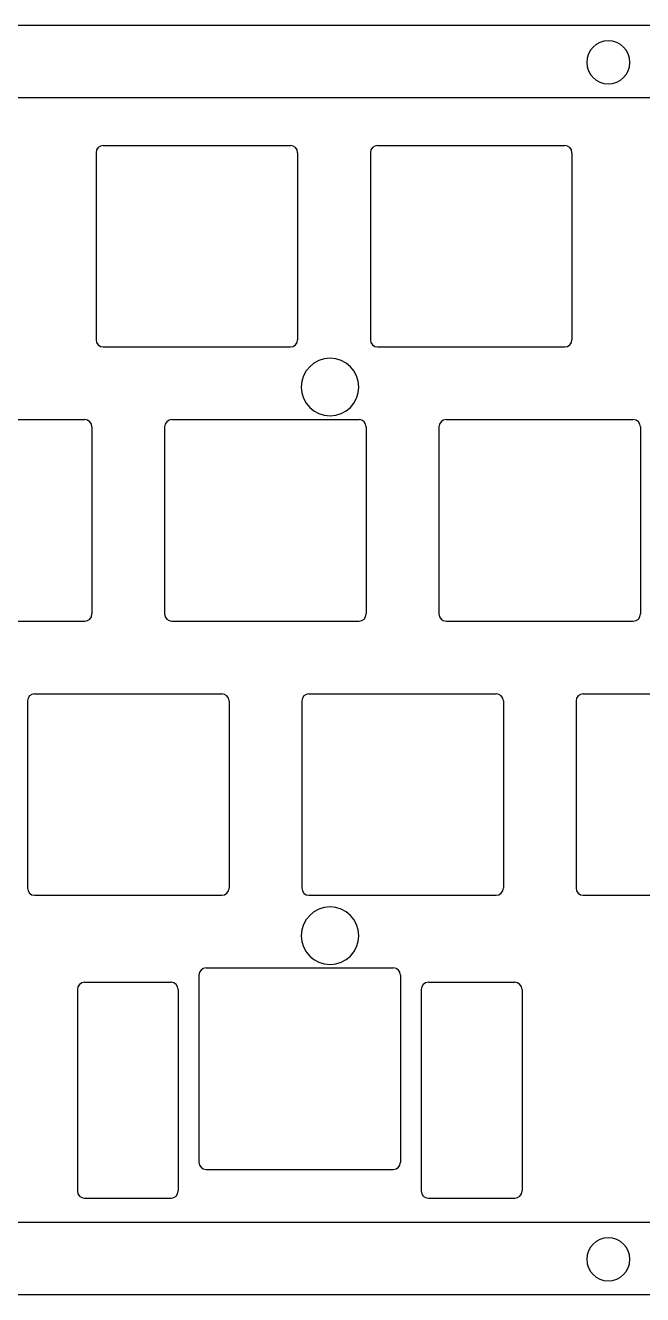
# Model space of a CAD drawing. Header units: inches. Extents: x 56 to 297, y 132 to 220.
# Drawn here: x 135.9 to 178.8, y 132.3 to 220.5 of the extents above; entities that cross this region are included whole.
import ezdxf

# ---------------------------------------------------------------- set-up
doc = ezdxf.new("R2010")
doc.units = ezdxf.units.IN
doc.header["$MEASUREMENT"] = 0
doc.layers.add('Top Plate', color=7, linetype='Continuous')

# ---------------------------------------------------------------- blocks, each defined once
blk = doc.blocks.new('block 3')
at = {"layer": 'Top Plate', "color": 7, "lineweight": 25, "true_color": 0xffffff}
for points in [[(159.064, 195.354), (159.064, 194.249), (158.168, 193.354), (157.064, 193.354), (155.959, 193.354), (155.064, 194.249), (155.064, 195.354), (155.064, 196.458), (155.959, 197.354), (157.064, 197.354), (158.168, 197.354), (159.064, 196.458), (159.064, 195.354)], [(159.064, 157.229), (159.064, 156.124), (158.168, 155.229), (157.064, 155.229), (155.959, 155.229), (155.064, 156.124), (155.064, 157.229), (155.064, 158.333), (155.959, 159.229), (157.064, 159.229), (158.168, 159.229), (159.064, 158.333), (159.064, 157.229)]]:
    blk.add_open_spline(points, degree=3, knots=[0, 0, 0, 0, 1, 1, 1, 2, 2, 2, 3, 3, 3, 4, 4, 4, 4], dxfattribs=at)
blk = doc.blocks.new('block 4')
at = {"layer": 'Top Plate', "color": 7, "lineweight": 25, "true_color": 0xffffff}
for points in [[(177.889, 217.919), (177.889, 217.091), (177.217, 216.419), (176.389, 216.419), (175.56, 216.419), (174.889, 217.091), (174.889, 217.919), (174.889, 218.748), (175.56, 219.419), (176.389, 219.419), (177.217, 219.419), (177.889, 218.748), (177.889, 217.919)], [(177.889, 134.741), (177.889, 133.912), (177.217, 133.241), (176.389, 133.241), (175.56, 133.241), (174.889, 133.912), (174.889, 134.741), (174.889, 135.569), (175.56, 136.241), (176.389, 136.241), (177.217, 136.241), (177.889, 135.569), (177.889, 134.741)]]:
    blk.add_open_spline(points, degree=3, knots=[0, 0, 0, 0, 1, 1, 1, 2, 2, 2, 3, 3, 3, 4, 4, 4, 4], dxfattribs=at)
blk = doc.blocks.new('block 2')
at = {"layer": 'Top Plate'}
for name in ['block 4', 'block 3']:
    blk.add_blockref(name, (0, 0), dxfattribs=at)
blk = doc.blocks.new('block 5')
at = {"layer": 'Top Plate', "color": 7, "lineweight": 25, "true_color": 0xffffff}
blk.add_lwpolyline([(291.659, 137.289), (61.119, 137.289), (61.119, 215.489), (291.659, 215.489), (291.659, 137.289)], dxfattribs=at)
blk.add_open_spline([(290.719, 132.289), (290.719, 132.289), (62.059, 132.289), (62.059, 132.289), (58.778, 132.289), (56.119, 134.948), (56.119, 138.229), (56.119, 138.229), (56.119, 214.549), (56.119, 214.549), (56.119, 217.829), (58.778, 220.489), (62.059, 220.489), (62.059, 220.489), (290.719, 220.489), (290.719, 220.489), (293.999, 220.489), (296.659, 217.829), (296.659, 214.549), (296.659, 214.549), (296.659, 138.229), (296.659, 138.229), (296.659, 134.948), (293.999, 132.289), (290.719, 132.289)], degree=3, knots=[0, 0, 0, 0, 1, 1, 1, 2, 2, 2, 3, 3, 3, 4, 4, 4, 5, 5, 5, 6, 6, 6, 7, 7, 7, 8, 8, 8, 8], dxfattribs=at)
blk = doc.blocks.new('block 39')
at = {"layer": 'Top Plate', "color": 7, "lineweight": 25, "true_color": 0xffffff}
blk.add_lwpolyline([(141.314, 212.14), (154.314, 212.14)], dxfattribs=at)
blk = doc.blocks.new('block 40')
at = {"layer": 'Top Plate', "color": 7, "lineweight": 25, "true_color": 0xffffff}
blk.add_lwpolyline([(141.314, 198.14), (154.314, 198.14)], dxfattribs=at)
blk = doc.blocks.new('block 41')
at = {"layer": 'Top Plate', "color": 7, "lineweight": 25, "true_color": 0xffffff}
blk.add_lwpolyline([(140.814, 211.64), (140.814, 198.64)], dxfattribs=at)
blk = doc.blocks.new('block 42')
at = {"layer": 'Top Plate', "color": 7, "lineweight": 25, "true_color": 0xffffff}
blk.add_lwpolyline([(154.814, 211.64), (154.814, 198.64)], dxfattribs=at)
blk = doc.blocks.new('block 43')
at = {"layer": 'Top Plate', "color": 7, "lineweight": 25, "true_color": 0xffffff}
blk.add_open_spline([(141.314, 212.14), (141.038, 212.14), (140.814, 211.916), (140.814, 211.64)], degree=3, dxfattribs=at)
blk = doc.blocks.new('block 44')
at = {"layer": 'Top Plate', "color": 7, "lineweight": 25, "true_color": 0xffffff}
blk.add_open_spline([(154.814, 211.64), (154.814, 211.916), (154.59, 212.14), (154.314, 212.14)], degree=3, dxfattribs=at)
blk = doc.blocks.new('block 45')
at = {"layer": 'Top Plate', "color": 7, "lineweight": 25, "true_color": 0xffffff}
blk.add_open_spline([(140.814, 198.64), (140.814, 198.364), (141.038, 198.14), (141.314, 198.14)], degree=3, dxfattribs=at)
blk = doc.blocks.new('block 46')
at = {"layer": 'Top Plate', "color": 7, "lineweight": 25, "true_color": 0xffffff}
blk.add_open_spline([(154.314, 198.14), (154.59, 198.14), (154.814, 198.364), (154.814, 198.64)], degree=3, dxfattribs=at)
blk = doc.blocks.new('block 47')
at = {"layer": 'Top Plate', "color": 7, "lineweight": 25, "true_color": 0xffffff}
blk.add_lwpolyline([(160.364, 212.14), (173.364, 212.14)], dxfattribs=at)
blk = doc.blocks.new('block 48')
at = {"layer": 'Top Plate', "color": 7, "lineweight": 25, "true_color": 0xffffff}
blk.add_lwpolyline([(160.364, 198.14), (173.364, 198.14)], dxfattribs=at)
blk = doc.blocks.new('block 49')
at = {"layer": 'Top Plate', "color": 7, "lineweight": 25, "true_color": 0xffffff}
blk.add_lwpolyline([(159.864, 211.64), (159.864, 198.64)], dxfattribs=at)
blk = doc.blocks.new('block 50')
at = {"layer": 'Top Plate', "color": 7, "lineweight": 25, "true_color": 0xffffff}
blk.add_lwpolyline([(173.864, 211.64), (173.864, 198.64)], dxfattribs=at)
blk = doc.blocks.new('block 51')
at = {"layer": 'Top Plate', "color": 7, "lineweight": 25, "true_color": 0xffffff}
blk.add_open_spline([(160.364, 212.14), (160.088, 212.14), (159.864, 211.916), (159.864, 211.64)], degree=3, dxfattribs=at)
blk = doc.blocks.new('block 52')
at = {"layer": 'Top Plate', "color": 7, "lineweight": 25, "true_color": 0xffffff}
blk.add_open_spline([(173.864, 211.64), (173.864, 211.916), (173.64, 212.14), (173.364, 212.14)], degree=3, dxfattribs=at)
blk = doc.blocks.new('block 53')
at = {"layer": 'Top Plate', "color": 7, "lineweight": 25, "true_color": 0xffffff}
blk.add_open_spline([(159.864, 198.64), (159.864, 198.364), (160.088, 198.14), (160.364, 198.14)], degree=3, dxfattribs=at)
blk = doc.blocks.new('block 54')
at = {"layer": 'Top Plate', "color": 7, "lineweight": 25, "true_color": 0xffffff}
blk.add_open_spline([(173.364, 198.14), (173.64, 198.14), (173.864, 198.364), (173.864, 198.64)], degree=3, dxfattribs=at)
blk = doc.blocks.new('block 127')
at = {"layer": 'Top Plate', "color": 7, "lineweight": 25, "true_color": 0xffffff}
blk.add_lwpolyline([(127.026, 193.09), (140.026, 193.09)], dxfattribs=at)
blk = doc.blocks.new('block 128')
at = {"layer": 'Top Plate', "color": 7, "lineweight": 25, "true_color": 0xffffff}
blk.add_lwpolyline([(127.026, 179.09), (140.026, 179.09)], dxfattribs=at)
blk = doc.blocks.new('block 130')
at = {"layer": 'Top Plate', "color": 7, "lineweight": 25, "true_color": 0xffffff}
blk.add_lwpolyline([(140.526, 192.59), (140.526, 179.59)], dxfattribs=at)
blk = doc.blocks.new('block 132')
at = {"layer": 'Top Plate', "color": 7, "lineweight": 25, "true_color": 0xffffff}
blk.add_open_spline([(140.526, 192.59), (140.526, 192.866), (140.303, 193.09), (140.026, 193.09)], degree=3, dxfattribs=at)
blk = doc.blocks.new('block 134')
at = {"layer": 'Top Plate', "color": 7, "lineweight": 25, "true_color": 0xffffff}
blk.add_open_spline([(140.026, 179.09), (140.303, 179.09), (140.526, 179.314), (140.526, 179.59)], degree=3, dxfattribs=at)
blk = doc.blocks.new('block 135')
at = {"layer": 'Top Plate', "color": 7, "lineweight": 25, "true_color": 0xffffff}
blk.add_lwpolyline([(146.076, 193.09), (159.076, 193.09)], dxfattribs=at)
blk = doc.blocks.new('block 136')
at = {"layer": 'Top Plate', "color": 7, "lineweight": 25, "true_color": 0xffffff}
blk.add_lwpolyline([(146.076, 179.09), (159.076, 179.09)], dxfattribs=at)
blk = doc.blocks.new('block 137')
at = {"layer": 'Top Plate', "color": 7, "lineweight": 25, "true_color": 0xffffff}
blk.add_lwpolyline([(145.576, 192.59), (145.576, 179.59)], dxfattribs=at)
blk = doc.blocks.new('block 138')
at = {"layer": 'Top Plate', "color": 7, "lineweight": 25, "true_color": 0xffffff}
blk.add_lwpolyline([(159.576, 192.59), (159.576, 179.59)], dxfattribs=at)
blk = doc.blocks.new('block 139')
at = {"layer": 'Top Plate', "color": 7, "lineweight": 25, "true_color": 0xffffff}
blk.add_open_spline([(146.076, 193.09), (145.8, 193.09), (145.576, 192.866), (145.576, 192.59)], degree=3, dxfattribs=at)
blk = doc.blocks.new('block 140')
at = {"layer": 'Top Plate', "color": 7, "lineweight": 25, "true_color": 0xffffff}
blk.add_open_spline([(159.576, 192.59), (159.576, 192.866), (159.353, 193.09), (159.076, 193.09)], degree=3, dxfattribs=at)
blk = doc.blocks.new('block 141')
at = {"layer": 'Top Plate', "color": 7, "lineweight": 25, "true_color": 0xffffff}
blk.add_open_spline([(145.576, 179.59), (145.576, 179.314), (145.8, 179.09), (146.076, 179.09)], degree=3, dxfattribs=at)
blk = doc.blocks.new('block 142')
at = {"layer": 'Top Plate', "color": 7, "lineweight": 25, "true_color": 0xffffff}
blk.add_open_spline([(159.076, 179.09), (159.353, 179.09), (159.576, 179.314), (159.576, 179.59)], degree=3, dxfattribs=at)
blk = doc.blocks.new('block 143')
at = {"layer": 'Top Plate', "color": 7, "lineweight": 25, "true_color": 0xffffff}
blk.add_lwpolyline([(165.126, 193.09), (178.126, 193.09)], dxfattribs=at)
blk = doc.blocks.new('block 144')
at = {"layer": 'Top Plate', "color": 7, "lineweight": 25, "true_color": 0xffffff}
blk.add_lwpolyline([(165.126, 179.09), (178.126, 179.09)], dxfattribs=at)
blk = doc.blocks.new('block 145')
at = {"layer": 'Top Plate', "color": 7, "lineweight": 25, "true_color": 0xffffff}
blk.add_lwpolyline([(164.626, 192.59), (164.626, 179.59)], dxfattribs=at)
blk = doc.blocks.new('block 146')
at = {"layer": 'Top Plate', "color": 7, "lineweight": 25, "true_color": 0xffffff}
blk.add_lwpolyline([(178.626, 192.59), (178.626, 179.59)], dxfattribs=at)
blk = doc.blocks.new('block 147')
at = {"layer": 'Top Plate', "color": 7, "lineweight": 25, "true_color": 0xffffff}
blk.add_open_spline([(165.126, 193.09), (164.85, 193.09), (164.626, 192.866), (164.626, 192.59)], degree=3, dxfattribs=at)
blk = doc.blocks.new('block 148')
at = {"layer": 'Top Plate', "color": 7, "lineweight": 25, "true_color": 0xffffff}
blk.add_open_spline([(178.626, 192.59), (178.626, 192.866), (178.403, 193.09), (178.126, 193.09)], degree=3, dxfattribs=at)
blk = doc.blocks.new('block 149')
at = {"layer": 'Top Plate', "color": 7, "lineweight": 25, "true_color": 0xffffff}
blk.add_open_spline([(164.626, 179.59), (164.626, 179.314), (164.85, 179.09), (165.126, 179.09)], degree=3, dxfattribs=at)
blk = doc.blocks.new('block 150')
at = {"layer": 'Top Plate', "color": 7, "lineweight": 25, "true_color": 0xffffff}
blk.add_open_spline([(178.126, 179.09), (178.403, 179.09), (178.626, 179.314), (178.626, 179.59)], degree=3, dxfattribs=at)
blk = doc.blocks.new('block 247')
at = {"layer": 'Top Plate', "color": 7, "lineweight": 25, "true_color": 0xffffff}
blk.add_lwpolyline([(136.551, 174.04), (149.551, 174.04)], dxfattribs=at)
blk = doc.blocks.new('block 248')
at = {"layer": 'Top Plate', "color": 7, "lineweight": 25, "true_color": 0xffffff}
blk.add_lwpolyline([(136.551, 160.04), (149.551, 160.04)], dxfattribs=at)
blk = doc.blocks.new('block 249')
at = {"layer": 'Top Plate', "color": 7, "lineweight": 25, "true_color": 0xffffff}
blk.add_lwpolyline([(136.051, 173.54), (136.051, 160.54)], dxfattribs=at)
blk = doc.blocks.new('block 250')
at = {"layer": 'Top Plate', "color": 7, "lineweight": 25, "true_color": 0xffffff}
blk.add_lwpolyline([(150.051, 173.54), (150.051, 160.54)], dxfattribs=at)
blk = doc.blocks.new('block 251')
at = {"layer": 'Top Plate', "color": 7, "lineweight": 25, "true_color": 0xffffff}
blk.add_open_spline([(136.551, 174.04), (136.275, 174.04), (136.051, 173.816), (136.051, 173.54)], degree=3, dxfattribs=at)
blk = doc.blocks.new('block 252')
at = {"layer": 'Top Plate', "color": 7, "lineweight": 25, "true_color": 0xffffff}
blk.add_open_spline([(150.051, 173.54), (150.051, 173.816), (149.828, 174.04), (149.551, 174.04)], degree=3, dxfattribs=at)
blk = doc.blocks.new('block 253')
at = {"layer": 'Top Plate', "color": 7, "lineweight": 25, "true_color": 0xffffff}
blk.add_open_spline([(136.051, 160.54), (136.051, 160.264), (136.275, 160.04), (136.551, 160.04)], degree=3, dxfattribs=at)
blk = doc.blocks.new('block 254')
at = {"layer": 'Top Plate', "color": 7, "lineweight": 25, "true_color": 0xffffff}
blk.add_open_spline([(149.551, 160.04), (149.828, 160.04), (150.051, 160.264), (150.051, 160.54)], degree=3, dxfattribs=at)
blk = doc.blocks.new('block 255')
at = {"layer": 'Top Plate', "color": 7, "lineweight": 25, "true_color": 0xffffff}
blk.add_lwpolyline([(155.601, 174.04), (168.601, 174.04)], dxfattribs=at)
blk = doc.blocks.new('block 256')
at = {"layer": 'Top Plate', "color": 7, "lineweight": 25, "true_color": 0xffffff}
blk.add_lwpolyline([(155.601, 160.04), (168.601, 160.04)], dxfattribs=at)
blk = doc.blocks.new('block 257')
at = {"layer": 'Top Plate', "color": 7, "lineweight": 25, "true_color": 0xffffff}
blk.add_lwpolyline([(155.101, 173.54), (155.101, 160.54)], dxfattribs=at)
blk = doc.blocks.new('block 258')
at = {"layer": 'Top Plate', "color": 7, "lineweight": 25, "true_color": 0xffffff}
blk.add_lwpolyline([(169.101, 173.54), (169.101, 160.54)], dxfattribs=at)
blk = doc.blocks.new('block 259')
at = {"layer": 'Top Plate', "color": 7, "lineweight": 25, "true_color": 0xffffff}
blk.add_open_spline([(155.601, 174.04), (155.325, 174.04), (155.101, 173.816), (155.101, 173.54)], degree=3, dxfattribs=at)
blk = doc.blocks.new('block 260')
at = {"layer": 'Top Plate', "color": 7, "lineweight": 25, "true_color": 0xffffff}
blk.add_open_spline([(169.101, 173.54), (169.101, 173.816), (168.878, 174.04), (168.601, 174.04)], degree=3, dxfattribs=at)
blk = doc.blocks.new('block 261')
at = {"layer": 'Top Plate', "color": 7, "lineweight": 25, "true_color": 0xffffff}
blk.add_open_spline([(155.101, 160.54), (155.101, 160.264), (155.325, 160.04), (155.601, 160.04)], degree=3, dxfattribs=at)
blk = doc.blocks.new('block 262')
at = {"layer": 'Top Plate', "color": 7, "lineweight": 25, "true_color": 0xffffff}
blk.add_open_spline([(168.601, 160.04), (168.878, 160.04), (169.101, 160.264), (169.101, 160.54)], degree=3, dxfattribs=at)
blk = doc.blocks.new('block 263')
at = {"layer": 'Top Plate', "color": 7, "lineweight": 25, "true_color": 0xffffff}
blk.add_lwpolyline([(174.651, 174.04), (187.651, 174.04)], dxfattribs=at)
blk = doc.blocks.new('block 264')
at = {"layer": 'Top Plate', "color": 7, "lineweight": 25, "true_color": 0xffffff}
blk.add_lwpolyline([(174.651, 160.04), (187.651, 160.04)], dxfattribs=at)
blk = doc.blocks.new('block 265')
at = {"layer": 'Top Plate', "color": 7, "lineweight": 25, "true_color": 0xffffff}
blk.add_lwpolyline([(174.151, 173.54), (174.151, 160.54)], dxfattribs=at)
blk = doc.blocks.new('block 267')
at = {"layer": 'Top Plate', "color": 7, "lineweight": 25, "true_color": 0xffffff}
blk.add_open_spline([(174.651, 174.04), (174.375, 174.04), (174.151, 173.816), (174.151, 173.54)], degree=3, dxfattribs=at)
blk = doc.blocks.new('block 269')
at = {"layer": 'Top Plate', "color": 7, "lineweight": 25, "true_color": 0xffffff}
blk.add_open_spline([(174.151, 160.54), (174.151, 160.264), (174.375, 160.04), (174.651, 160.04)], degree=3, dxfattribs=at)
blk = doc.blocks.new('block 335')
at = {"layer": 'Top Plate', "color": 7, "lineweight": 25, "true_color": 0xffffff}
blk.add_lwpolyline([(148.458, 154.99), (161.458, 154.99)], dxfattribs=at)
blk = doc.blocks.new('block 336')
at = {"layer": 'Top Plate', "color": 7, "lineweight": 25, "true_color": 0xffffff}
blk.add_lwpolyline([(148.458, 140.99), (161.458, 140.99)], dxfattribs=at)
blk = doc.blocks.new('block 337')
at = {"layer": 'Top Plate', "color": 7, "lineweight": 25, "true_color": 0xffffff}
blk.add_lwpolyline([(147.958, 154.49), (147.958, 141.49)], dxfattribs=at)
blk = doc.blocks.new('block 338')
at = {"layer": 'Top Plate', "color": 7, "lineweight": 25, "true_color": 0xffffff}
blk.add_lwpolyline([(161.958, 154.49), (161.958, 141.49)], dxfattribs=at)
blk = doc.blocks.new('block 339')
at = {"layer": 'Top Plate', "color": 7, "lineweight": 25, "true_color": 0xffffff}
blk.add_open_spline([(148.458, 154.99), (148.181, 154.99), (147.958, 154.766), (147.958, 154.49)], degree=3, dxfattribs=at)
blk = doc.blocks.new('block 340')
at = {"layer": 'Top Plate', "color": 7, "lineweight": 25, "true_color": 0xffffff}
blk.add_open_spline([(161.958, 154.49), (161.958, 154.766), (161.734, 154.99), (161.458, 154.99)], degree=3, dxfattribs=at)
blk = doc.blocks.new('block 341')
at = {"layer": 'Top Plate', "color": 7, "lineweight": 25, "true_color": 0xffffff}
blk.add_open_spline([(147.958, 141.49), (147.958, 141.214), (148.181, 140.99), (148.458, 140.99)], degree=3, dxfattribs=at)
blk = doc.blocks.new('block 342')
at = {"layer": 'Top Plate', "color": 7, "lineweight": 25, "true_color": 0xffffff}
blk.add_open_spline([(161.458, 140.99), (161.734, 140.99), (161.958, 141.214), (161.958, 141.49)], degree=3, dxfattribs=at)
blk = doc.blocks.new('block 343')
at = {"layer": 'Top Plate', "color": 7, "lineweight": 25, "true_color": 0xffffff}
blk.add_lwpolyline([(163.896, 153.99), (169.896, 153.99)], dxfattribs=at)
blk = doc.blocks.new('block 344')
at = {"layer": 'Top Plate', "color": 7, "lineweight": 25, "true_color": 0xffffff}
blk.add_lwpolyline([(163.896, 138.99), (169.896, 138.99)], dxfattribs=at)
blk = doc.blocks.new('block 345')
at = {"layer": 'Top Plate', "color": 7, "lineweight": 25, "true_color": 0xffffff}
blk.add_lwpolyline([(163.396, 153.49), (163.396, 139.49)], dxfattribs=at)
blk = doc.blocks.new('block 346')
at = {"layer": 'Top Plate', "color": 7, "lineweight": 25, "true_color": 0xffffff}
blk.add_lwpolyline([(170.396, 153.49), (170.396, 139.49)], dxfattribs=at)
blk = doc.blocks.new('block 347')
at = {"layer": 'Top Plate', "color": 7, "lineweight": 25, "true_color": 0xffffff}
blk.add_open_spline([(163.896, 153.99), (163.619, 153.99), (163.396, 153.766), (163.396, 153.49)], degree=3, dxfattribs=at)
blk = doc.blocks.new('block 348')
at = {"layer": 'Top Plate', "color": 7, "lineweight": 25, "true_color": 0xffffff}
blk.add_open_spline([(170.396, 153.49), (170.396, 153.766), (170.172, 153.99), (169.896, 153.99)], degree=3, dxfattribs=at)
blk = doc.blocks.new('block 349')
at = {"layer": 'Top Plate', "color": 7, "lineweight": 25, "true_color": 0xffffff}
blk.add_open_spline([(163.396, 139.49), (163.396, 139.214), (163.619, 138.99), (163.896, 138.99)], degree=3, dxfattribs=at)
blk = doc.blocks.new('block 350')
at = {"layer": 'Top Plate', "color": 7, "lineweight": 25, "true_color": 0xffffff}
blk.add_open_spline([(169.896, 138.99), (170.172, 138.99), (170.396, 139.214), (170.396, 139.49)], degree=3, dxfattribs=at)
blk = doc.blocks.new('block 351')
at = {"layer": 'Top Plate', "color": 7, "lineweight": 25, "true_color": 0xffffff}
blk.add_lwpolyline([(140.02, 153.99), (146.02, 153.99)], dxfattribs=at)
blk = doc.blocks.new('block 352')
at = {"layer": 'Top Plate', "color": 7, "lineweight": 25, "true_color": 0xffffff}
blk.add_lwpolyline([(140.02, 138.99), (146.02, 138.99)], dxfattribs=at)
blk = doc.blocks.new('block 353')
at = {"layer": 'Top Plate', "color": 7, "lineweight": 25, "true_color": 0xffffff}
blk.add_lwpolyline([(139.52, 153.49), (139.52, 139.49)], dxfattribs=at)
blk = doc.blocks.new('block 354')
at = {"layer": 'Top Plate', "color": 7, "lineweight": 25, "true_color": 0xffffff}
blk.add_lwpolyline([(146.52, 153.49), (146.52, 139.49)], dxfattribs=at)
blk = doc.blocks.new('block 355')
at = {"layer": 'Top Plate', "color": 7, "lineweight": 25, "true_color": 0xffffff}
blk.add_open_spline([(140.02, 153.99), (139.743, 153.99), (139.52, 153.766), (139.52, 153.49)], degree=3, dxfattribs=at)
blk = doc.blocks.new('block 356')
at = {"layer": 'Top Plate', "color": 7, "lineweight": 25, "true_color": 0xffffff}
blk.add_open_spline([(146.52, 153.49), (146.52, 153.766), (146.296, 153.99), (146.02, 153.99)], degree=3, dxfattribs=at)
blk = doc.blocks.new('block 357')
at = {"layer": 'Top Plate', "color": 7, "lineweight": 25, "true_color": 0xffffff}
blk.add_open_spline([(139.52, 139.49), (139.52, 139.214), (139.743, 138.99), (140.02, 138.99)], degree=3, dxfattribs=at)
blk = doc.blocks.new('block 358')
at = {"layer": 'Top Plate', "color": 7, "lineweight": 25, "true_color": 0xffffff}
blk.add_open_spline([(146.02, 138.99), (146.296, 138.99), (146.52, 139.214), (146.52, 139.49)], degree=3, dxfattribs=at)
blk = doc.blocks.new('block 6')
at = {"layer": 'Top Plate'}
for name in ['block 43', 'block 39', 'block 44', 'block 51', 'block 47', 'block 52', 'block 41', 'block 42', 'block 49', 'block 50', 'block 45', 'block 46', 'block 53', 'block 54', 'block 40', 'block 48', 'block 127', 'block 132', 'block 130', 'block 139', 'block 137', 'block 135', 'block 140', 'block 138', 'block 147', 'block 145', 'block 143', 'block 148', 'block 146', 'block 128', 'block 134', 'block 141', 'block 136', 'block 142', 'block 149', 'block 144', 'block 150', 'block 251', 'block 247', 'block 252', 'block 259', 'block 255', 'block 260', 'block 267', 'block 263', 'block 249', 'block 250', 'block 257', 'block 258', 'block 265', 'block 253', 'block 254', 'block 261', 'block 262', 'block 269', 'block 248', 'block 256', 'block 264', 'block 339', 'block 337', 'block 335', 'block 340', 'block 338', 'block 355', 'block 353', 'block 351', 'block 356', 'block 354', 'block 347', 'block 345', 'block 343', 'block 348', 'block 346', 'block 341', 'block 342', 'block 336', 'block 357', 'block 358', 'block 349', 'block 350', 'block 352', 'block 344']:
    blk.add_blockref(name, (0, 0), dxfattribs=at)

msp = doc.modelspace()

# ---------------------------------------------------------------- block references
at = {"layer": 'Top Plate'}
for name in ['block 5', 'block 2', 'block 6']:
    msp.add_blockref(name, (0, 0), dxfattribs=at)

doc.saveas('drawing.dxf')
